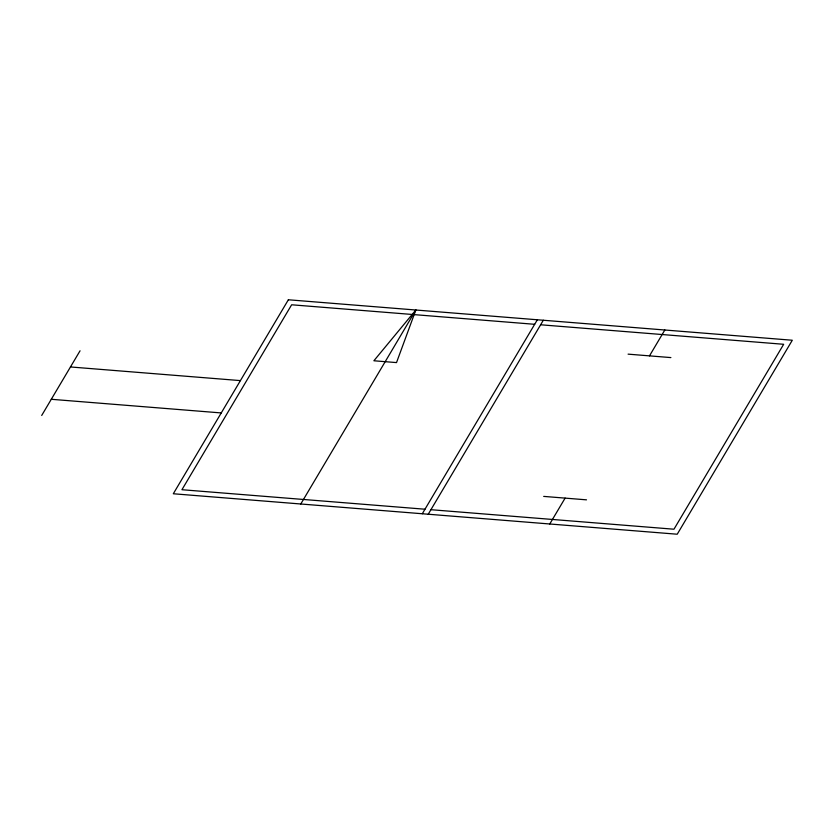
<?xml version="1.0" encoding="UTF-8"?>
<svg xmlns="http://www.w3.org/2000/svg" width="834" height="834" viewBox="0 0 834 834"><rect width="100%" height="100%" fill="white"/><g stroke="black" fill="none" stroke-linecap="round" stroke-linejoin="round"><path stroke-width="1.25" d="M415.843 310.019L396.515 362.592L373.882 360.768L415.843 310.019L300.772 503.997M41.7 415.457L80.054 350.791M422.296 513.744L537.357 319.776M428.238 514.224L543.309 320.256M549.762 523.981L565.108 498.117M649.488 355.868L664.834 330.003M534.677 324.301L291.639 304.785L181.937 489.714L424.975 509.22M540.62 324.78L783.668 344.286L673.966 529.215L430.928 509.699M628.085 354.148L670.89 357.588M70.463 366.96L240.421 380.606M51.291 399.288L221.25 412.934M543.695 496.397L586.51 499.837M288.366 299.781L173.305 493.759L677.229 534.219L792.3 340.241L288.366 299.781"/></g></svg>
